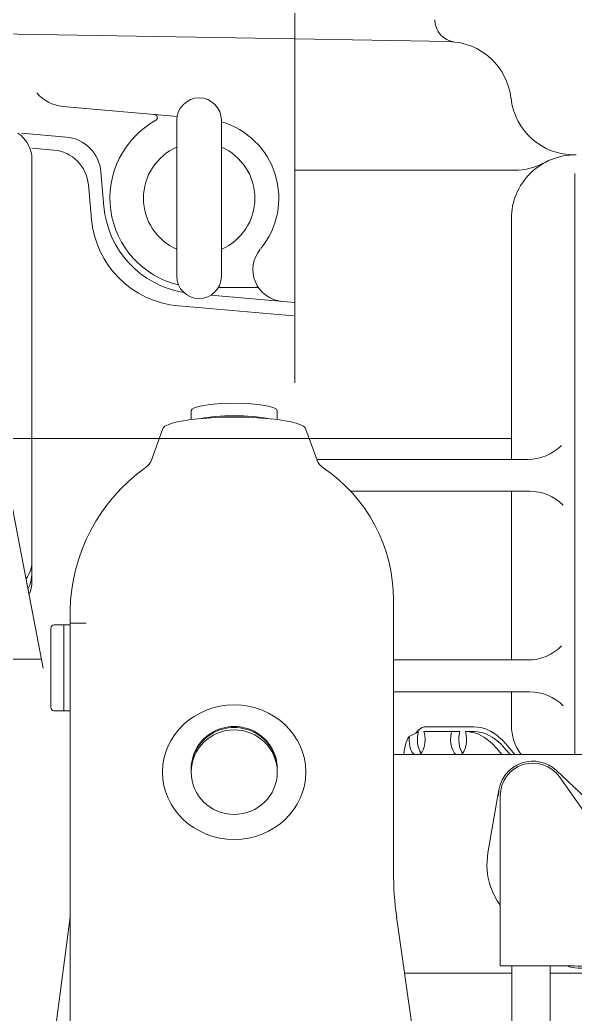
# Model space of a CAD drawing. Header units: millimetres. Extents: x 138823 to 235949, y -69097 to 9810.
# Drawn here: x 155618 to 155849.3, y -61484.2 to -61069.9 of the extents above; entities that cross this region are included whole.
import ezdxf

# ---------------------------------------------------------------- set-up
doc = ezdxf.new("R2010")
doc.units = ezdxf.units.MM
doc.layers.add('0 CASCO', color=7, linetype='Continuous')
doc.layers.add('18 MOTORES E GERADORES', color=14, linetype='Continuous')

msp = doc.modelspace()

# ---------------------------------------------------------------- linework, layer by layer
at = {"layer": '0 CASCO'}
msp.add_open_spline([(146126.82, -63082.43), (146215.2, -62795.19), (146379.47, -62261.32), (146662.98, -61525.14), (146952.93, -60892.1), (147256.1, -60339.25), (147575.41, -59852.68), (147907.4, -59416.74), (148141.96, -59149.6), (148256.81, -59018.8), (148433.31, -58947.24), (148727.39, -58828), (149267.37, -58647.62), (149866.81, -58474.54), (150582.08, -58311.64), (151284.25, -58193.33), (151973.43, -58111.08), (152654.36, -58054.75), (153543.21, -57999.79), (155031.62, -57935.04), (156745.07, -57864.17), (158569.82, -57805.45), (160341.66, -57766.36), (162120.51, -57748.95), (165904.25, -57749.27), (169966.48, -57750.37), (175373.8, -57746.84), (179241.25, -57811.37), (182508.18, -57806.12), (184198.21, -57821.16), (185099.59, -57853.67), (185777.92, -57894.45), (186463.78, -57957.95), (187165.87, -58051.15), (187764.5, -58157.33), (188457.23, -58303.85), (189171.48, -58483.36), (190011.86, -58727.13), (190763.31, -58970.47), (191465.34, -59223.25), (192112.93, -59490.62), (192717.78, -59794.93), (193303.42, -60159.33), (194045.73, -60703.56), (194777.19, -61289.72), (195509.51, -61831.95), (195966.55, -62134.88), (196376.02, -62363.42), (196709.38, -62514.02), (197110.89, -62645.03), (197514.32, -62741.27), (198015.82, -62842.38), (198542.47, -62935.23), (199173.55, -63014.6), (199598.12, -63056.87), (199854.89, -63082.43)], degree=3, knots=[0, 0, 0, 0, 901.347948, 1675.319997, 2364.677603, 2988.840142, 3564.913749, 4109.091785, 4631.178176, 4631.178176, 4631.178176, 5202.378251, 5582.891234, 6338.519578, 7073.266174, 7782.366384, 8473.718568, 9154.846991, 9831.879341, 11145.250803, 13624.165902, 14976.643804, 16622.243106, 18940.880075, 20313.267208, 27973.450232, 31127.646951, 36535.061714, 39576.620039, 40928.546533, 41604.908463, 42282.305172, 42966.969378, 43670.810001, 44406.445425, 44790.246915, 45794.849099, 46614.860763, 47415.011993, 48164.042526, 48852.838016, 49515.641376, 50192.856084, 50919.426916, 52275.645461, 53004.522816, 53652.759672, 53918.536496, 54410.868153, 54747.069908, 55184.163317, 55654.219696, 56281.932144, 56787.842028, 57561.948504, 57561.948504, 57561.948504, 57561.948504], dxfattribs=at)
at = {"layer": '18 MOTORES E GERADORES', "linetype": 'Continuous', "lineweight": 20}
for p, q in [((155732.47, -61221.14), (155732.47, -61060.56)), ((155732.48, -61077.81), (155505.94, -61073.86)), ((155732.47, -61077.81), (155796.64, -61078.93)), ((155683.5, -61110.06), (155635.82, -61105.89)), ((155683.37, -61111.65), (155683.37, -61176.68)), ((155701.95, -61111.65), (155701.95, -61176.68)), ((155618.32, -61117.96), (155617.16, -61117.05)), ((155619.68, -61119.3), (155618.32, -61117.96)), ((155637.25, -61118.68), (155618.76, -61117.06)), ((155620.83, -61120.79), (155619.68, -61119.3)), ((155621.47, -61121.84), (155620.83, -61120.79)), ((155622.15, -61123.31), (155621.47, -61121.84)), ((155622.45, -61124.18), (155622.15, -61123.31)), ((155622.71, -61125.19), (155622.45, -61124.18)), ((155622.91, -61126.36), (155622.71, -61125.19)), ((155622.98, -61127.71), (155622.91, -61126.36)), ((155632.07, -61124.1), (155622.98, -61123.31)), ((155622.98, -61304.03), (155622.98, -61127.72)), ((155653, -61147.64), (155651.73, -61133.15)), ((155824.06, -61132.48), (155732.47, -61132.48)), ((155849.1, -61375.95), (155849.1, -61133.87)), ((155647.8, -61152.84), (155646.55, -61138.58)), ((155822.71, -61252.99), (155822.71, -61152.66)), ((155732.47, -61187.61), (155697.57, -61184.56)), ((155700.7, -61181.32), (155717.3, -61181.32)), ((155731.98, -61193.23), (155683.99, -61189.03)), ((155627.72, -61339.94), (155601.81, -61205.6)), ((155689.34, -61236.41), (155689.34, -61232.72)), ((155725.17, -61232.72), (155725.17, -61236.41)), ((155677.4, -61240.56), (155672.76, -61253.28)), ((155737.12, -61240.56), (155741.75, -61253.28)), ((155244.74, -61244.27), (155822.71, -61244.27)), ((155829.55, -61252.99), (155741.65, -61252.99)), ((155830.24, -61266.26), (155755.54, -61266.26)), ((155822.71, -61336.6), (155822.71, -61266.26)), ((155622.64, -61298.35), (155622.9, -61296.94)), ((155622.9, -61296.94), (155622.98, -61295.51)), ((155621.17, -61301.91), (155621.85, -61300.62)), ((155621.85, -61300.62), (155622.38, -61299.27)), ((155622.38, -61299.27), (155622.64, -61298.35)), ((155622.88, -61302.36), (155622.98, -61300.82)), ((155620.62, -61302.74), (155621.17, -61301.91)), ((155621.41, -61306.8), (155622.09, -61305.37)), ((155622.09, -61305.37), (155622.59, -61303.89)), ((155622.59, -61303.89), (155622.88, -61302.36)), ((155622.7, -61306.62), (155622.91, -61305.33)), ((155622.91, -61305.33), (155622.98, -61304.03)), ((155621.86, -61309.12), (155622.35, -61307.89)), ((155622.35, -61307.89), (155622.7, -61306.62)), ((155773.61, -61424.94), (155773.61, -61311.59)), ((155638.91, -61316.02), (155638.91, -61369.72)), ((155632.27, -61321.94), (155638.91, -61321.94)), ((155636.26, -61321.94), (155636.26, -61357.77)), ((155638.91, -61321.2), (155638.91, -61517.61)), ((155645.54, -61321.2), (155638.91, -61321.2)), ((155638.91, -61321.94), (155638.91, -61357.77)), ((155630.95, -61323.27), (155630.95, -61356.44)), ((155525.44, -61336.2), (155627, -61336.2)), ((155829.55, -61336.6), (155773.61, -61336.6)), ((155830.24, -61349.87), (155773.61, -61349.87)), ((155822.71, -61349.87), (155822.71, -61363.86)), ((155632.27, -61357.77), (155638.91, -61357.77)), ((155783.99, -61366.51), (155780.17, -61368.53)), ((155783.6, -61366.21), (155782.93, -61367.07)), ((155784.31, -61365.5), (155783.6, -61366.21)), ((155783.73, -61367.68), (155783.61, -61368.6)), ((155783.99, -61366.51), (155783.73, -61367.68)), ((155784.8, -61365.13), (155784.31, -61365.5)), ((155785.57, -61364.73), (155784.8, -61365.13)), ((155786.35, -61364.51), (155785.57, -61364.73)), ((155801.26, -61366.46), (155786.31, -61366.46)), ((155786.5, -61367.23), (155786.31, -61366.46)), ((155786.88, -61364.46), (155786.35, -61364.51)), ((155786.64, -61368.06), (155786.5, -61367.23)), ((155807.13, -61364.46), (155786.88, -61364.46)), ((155797.62, -61367.23), (155797.43, -61368.48)), ((155797.81, -61366.46), (155797.62, -61367.23)), ((155801.07, -61367.23), (155800.88, -61368.48)), ((155801.26, -61366.46), (155801.07, -61367.23)), ((155807.13, -61366.46), (155803.56, -61366.46)), ((155803.86, -61367.88), (155803.56, -61366.46)), ((155805.09, -61366.53), (155803.68, -61366.46)), ((155806.5, -61366.77), (155805.09, -61366.53)), ((155807.43, -61367.01), (155806.5, -61366.77)), ((155808.59, -61364.55), (155807.13, -61364.46)), ((155808.54, -61366.53), (155807.13, -61366.46)), ((155808.67, -61367.44), (155807.43, -61367.01)), ((155809.95, -61366.77), (155808.54, -61366.53)), ((155810.06, -61364.79), (155808.59, -61364.55)), ((155810.29, -61368.2), (155808.67, -61367.44)), ((155810.88, -61367.01), (155809.95, -61366.77)), ((155811.02, -61365.04), (155810.06, -61364.79)), ((155812.11, -61367.44), (155810.88, -61367.01)), ((155812.31, -61365.48), (155811.02, -61365.04)), ((155813.74, -61368.2), (155812.11, -61367.44)), ((155814, -61366.27), (155812.31, -61365.48)), ((155815.4, -61367.11), (155814, -61366.27)), ((155816.78, -61368.1), (155815.4, -61367.11)), ((155778.81, -61371.26), (155778.42, -61372.55)), ((155779.29, -61370.08), (155778.81, -61371.26)), ((155779.65, -61369.37), (155779.29, -61370.08)), ((155780.17, -61368.53), (155779.65, -61369.37)), ((155780.17, -61368.53), (155780.12, -61370.12)), ((155780.12, -61370.12), (155780.23, -61371.5)), ((155780.23, -61371.5), (155780.44, -61372.64)), ((155783.61, -61368.6), (155783.57, -61370.03)), ((155783.57, -61370.03), (155783.67, -61371.45)), ((155783.67, -61371.45), (155783.89, -61372.64)), ((155786.48, -61372.4), (155786.7, -61370.92)), ((155786.75, -61369.77), (155786.64, -61368.06)), ((155786.7, -61370.92), (155786.75, -61369.77)), ((155797.43, -61368.48), (155797.37, -61369.77)), ((155797.37, -61369.77), (155797.48, -61371.48)), ((155797.5, -61371.44), (155797.71, -61372.59)), ((155800.88, -61368.48), (155800.82, -61369.77)), ((155800.82, -61369.77), (155800.93, -61371.48)), ((155800.94, -61371.39), (155801.16, -61372.59)), ((155803.73, -61372.43), (155803.95, -61370.95)), ((155804, -61369.4), (155803.86, -61367.88)), ((155803.95, -61370.95), (155804, -61369.4)), ((155811.2, -61368.72), (155810.29, -61368.2)), ((155812.09, -61369.3), (155811.2, -61368.72)), ((155813.84, -61370.67), (155812.09, -61369.3)), ((155814.65, -61368.72), (155813.74, -61368.2)), ((155814.98, -61371.72), (155813.84, -61370.67)), ((155815.54, -61369.3), (155814.65, -61368.72)), ((155816.46, -61373.3), (155814.98, -61371.72)), ((155817.29, -61370.67), (155815.54, -61369.3)), ((155817.69, -61368.84), (155816.78, -61368.1)), ((155818.43, -61371.72), (155817.29, -61370.67)), ((155818.87, -61369.94), (155817.69, -61368.84)), ((155819.9, -61373.3), (155818.43, -61371.72)), ((155820.4, -61371.58), (155818.87, -61369.94)), ((155824.19, -61375.95), (155820.4, -61371.58)), ((155877.79, -61375.95), (155773.61, -61375.95)), ((155778.15, -61373.78), (155777.88, -61375.73)), ((155778.42, -61372.55), (155778.15, -61373.78)), ((155780.44, -61372.64), (155780.71, -61373.57)), ((155780.71, -61373.57), (155781, -61374.3)), ((155781, -61374.3), (155781.3, -61374.86)), ((155781.3, -61374.86), (155781.59, -61375.29)), ((155781.59, -61375.29), (155782.14, -61375.89)), ((155782.14, -61375.89), (155782.23, -61375.95)), ((155783.89, -61372.64), (155784.13, -61373.47)), ((155784.13, -61373.47), (155784.59, -61374.57)), ((155784.59, -61374.57), (155785.16, -61375.44)), ((155784.73, -61375.88), (155785.04, -61375.58)), ((155785.04, -61375.58), (155785.58, -61374.83)), ((155785.58, -61374.83), (155785.99, -61374.01)), ((155785.99, -61374.01), (155786.28, -61373.19)), ((155786.28, -61373.19), (155786.48, -61372.4)), ((155797.71, -61372.59), (155797.98, -61373.51)), ((155797.98, -61373.51), (155798.27, -61374.24)), ((155798.27, -61374.24), (155798.57, -61374.8)), ((155798.57, -61374.8), (155798.86, -61375.23)), ((155798.86, -61375.23), (155799.41, -61375.83)), ((155799.41, -61375.83), (155799.5, -61375.89)), ((155801.16, -61372.59), (155801.4, -61373.42)), ((155801.4, -61373.42), (155801.86, -61374.51)), ((155801.86, -61374.51), (155802.42, -61375.39)), ((155802, -61375.83), (155802.31, -61375.52)), ((155802.31, -61375.52), (155802.85, -61374.77)), ((155802.85, -61374.77), (155803.26, -61373.95)), ((155803.26, -61373.95), (155803.55, -61373.13)), ((155803.55, -61373.13), (155803.75, -61372.34)), ((155818.75, -61375.95), (155816.46, -61373.3)), ((155822.2, -61375.95), (155819.9, -61373.3)), ((155860.92, -61401.06), (155841.49, -61382.69)), ((155859.44, -61409.04), (155842.71, -61385.3)), ((155812.97, -61417.01), (155817.52, -61390.66)), ((155818.11, -61393.1), (155818.11, -61464.09)), ((155638.91, -61443.78), (155632.15, -61495.73)), ((155774.93, -61443.64), (155796.83, -61597.6)), ((155822.9, -61467.11), (155778.27, -61467.11)), ((155848.99, -61464.09), (155818.11, -61464.09)), ((155822.9, -61464.09), (155822.9, -61507.74)), ((155838.83, -61464.09), (155838.83, -61503.47)), ((155877.79, -61467.11), (155838.83, -61467.11))]:
    msp.add_line(p, q, dxfattribs=at)
for centre, radius, start, end in [((155800.15, -61069.86), 9.29, 180, 263.6206), ((155796.17, -61105.47), 26.54, 6.3702, 89), ((155637.21, -61090.02), 15.93, 220, 265), ((155692.66, -61111.65), 9.29, 360, 179.9999), ((155848.93, -61099.58), 26.54, 186.3702, 270.3538), ((155673.91, -61110.55), 1.33, 299.1477, 85.0004), ((155692.66, -61144.17), 37.16, 119.1402, 256.7088), ((155692.66, -61144.17), 33.18, 320.7704, 73.7399), ((155635.86, -61134.54), 15.93, 5, 85), ((155692.66, -61144.17), 23.22, 113.5782, 246.4218), ((155692.66, -61144.17), 23.22, 360, 66.4218), ((155630.68, -61139.97), 15.93, 5, 85), ((155849.26, -61152.66), 26.54, 89, 180), ((155824.06, -61105.94), 26.54, 270, 298.3374), ((155692.66, -61144.17), 39.81, 185, 260.8389), ((155692.66, -61144.17), 23.22, 293.5782, 360), ((155687.46, -61149.37), 39.81, 185, 265), ((155728.32, -61173.93), 13.27, 140.1502, 264.9999), ((155692.66, -61176.68), 9.29, 180, 360), ((155829.55, -61233.08), 19.91, 270, 315), ((155666.53, -61251.01), 6.64, 303.9151, 340), ((155747.98, -61251.01), 6.64, 200, 236.0849), ((155713.69, -61317.39), 74.79, 125.5235, 178.9463), ((155707.26, -61311.59), 66.36, 0, 56.0849), ((155830.24, -61286.17), 19.91, 45, 90), ((155632.27, -61323.27), 1.33, 90, 180), ((155829.55, -61316.69), 19.91, 270, 315), ((155830.24, -61369.77), 19.91, 45, 90), ((155632.27, -61356.44), 1.33, 180, 270), ((155842.62, -61363.86), 19.91, 180, 217.3688), ((155831.64, -61393.1), 14.33, 108.4, 180), ((155831.64, -61393.1), 13.54, 35.181, 180), ((155831.64, -61393.1), 14.33, 46.5929, 108.4), ((155841.22, -61421.89), 28.67, 170.2071, 198.4), ((155906.32, -61424.94), 132.71, 180, 188.0962), ((155841.22, -61421.89), 28.67, 198.4, 216.2655), ((155850.79, -61450.67), 13.54, 262.328, 1.619), ((155850.79, -61450.67), 14.33, 249.3887, 288.4)]:
    msp.add_arc(centre, radius, start, end, dxfattribs=at)
for centre, major_axis, ratio, start_param, end_param in [((155707.26, -61232.72), (-17.92, 0), 0.173648, 3.141593, 6.283185), ((155707.26, -61237.95), (-17.92, 0), 0.173648, -2.449867, -0.691725), ((155707.26, -61240.56), (29.86, 0), 0.173648, 0, 3.141593), ((155707.26, -61381.95), (17.92, 0), 0.984808, -0.078448, 3.220041), ((155707.26, -61382.41), (17.92, 0), 0.984808, -0.052269, 3.193861)]:
    msp.add_ellipse(centre, major_axis=major_axis, ratio=ratio, start_param=start_param, end_param=end_param, dxfattribs=at)
for major_axis, ratio in [((-29.86, 0), 0.938502), ((17.92, 0), 0.984808)]:
    msp.add_ellipse((155707.26, -61383.34), major_axis=major_axis, ratio=ratio, dxfattribs=at)

doc.saveas('drawing.dxf')
